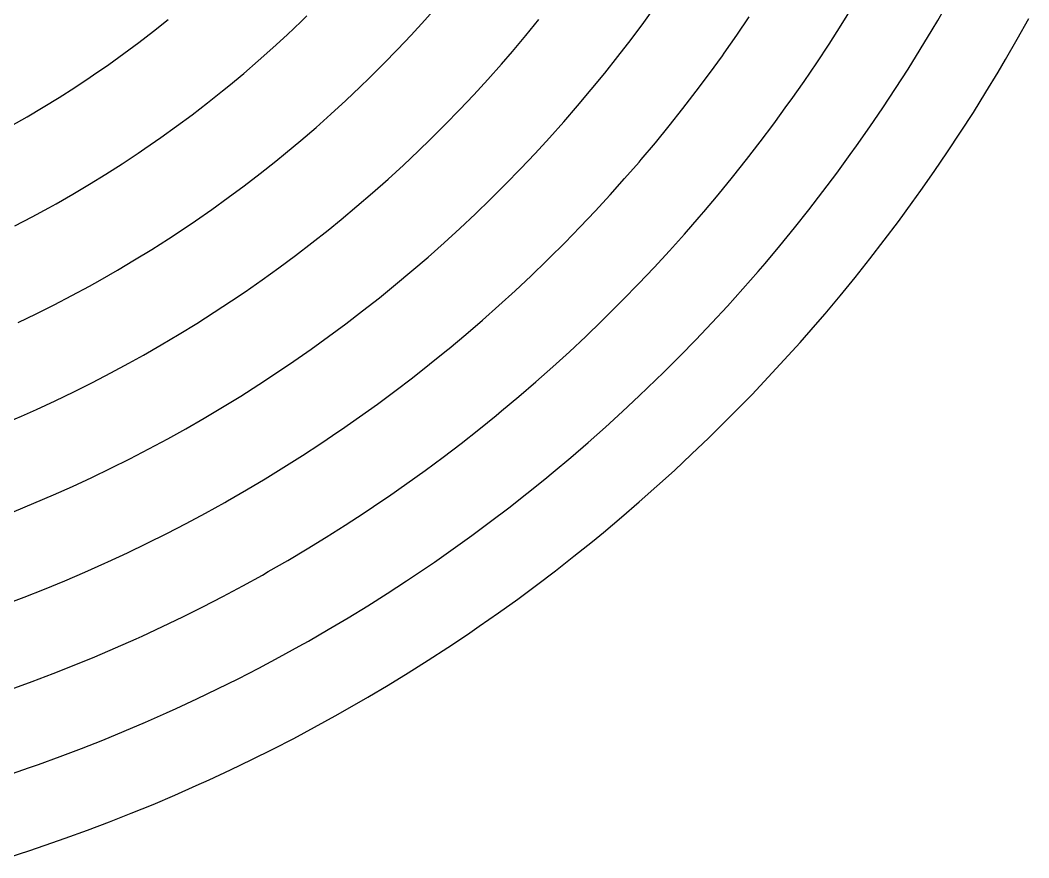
# Model space of a CAD drawing. Header units: inches. Extents: x -136 to 139, y -137 to 140.
# Drawn here: x 43.5 to 121.3, y -130.6 to -66 of the extents above; entities that cross this region are included whole.
import ezdxf

# ---------------------------------------------------------------- set-up
doc = ezdxf.new("R2010")
doc.units = ezdxf.units.IN
doc.header["$MEASUREMENT"] = 0
doc.linetypes.add('Continuous2', pattern=[0])
doc.layers.add('REV 6 Trace', color=1, linetype='Continuous')

msp = doc.modelspace()

# ---------------------------------------------------------------- linework, layer by layer
at = {"layer": 'REV 6 Trace', "color": 7, "linetype": 'Continuous2', "lineweight": -3}
for p, q in [((114.279, -65.979), (115.17, -64.439)), ((74.706, -65.963), (75.734, -64.807)), ((91.604, -66.126), (92.558, -64.81)), ((106.843, -66.333), (107.761, -64.858)), ((53.774, -66.8), (54.896, -65.906)), ((64.078, -67.086), (65.161, -66.06)), ((65.161, -66.06), (65.617, -65.617)), ((73.661, -67.103), (74.706, -65.963)), ((82.504, -67.144), (83.516, -65.908)), ((90.619, -67.445), (91.604, -66.126)), ((98.789, -67.107), (99.742, -65.708)), ((113.853, -66.699), (114.279, -65.979)), ((120.422, -67.425), (121.311, -65.837)), ((52.638, -67.676), (53.774, -66.8)), ((105.905, -67.796), (106.843, -66.333)), ((112.932, -68.222), (113.853, -66.699)), ((51.487, -68.532), (52.638, -67.676)), ((62.979, -68.095), (64.078, -67.086)), ((72.599, -68.227), (73.661, -67.103)), ((81.475, -68.365), (82.504, -67.144)), ((89.614, -68.75), (90.619, -67.445)), ((97.816, -68.492), (98.789, -67.107)), ((119.512, -69), (120.422, -67.425)), ((61.864, -69.086), (62.979, -68.095)), ((71.52, -69.334), (72.599, -68.227)), ((80.629, -69.342), (81.475, -68.365)), ((104.947, -69.245), (105.905, -67.796)), ((111.991, -69.732), (112.932, -68.222)), ((50.322, -69.369), (51.487, -68.532)), ((60.733, -70.059), (61.864, -69.086)), ((88.591, -70.04), (89.614, -68.75)), ((96.668, -70.074), (97.664, -68.705)), ((97.664, -68.705), (97.816, -68.492)), ((103.969, -70.68), (104.947, -69.245)), ((118.94, -69.966), (119.512, -69)), ((49.144, -70.185), (50.322, -69.369)), ((70.423, -70.423), (71.52, -69.334)), ((79.566, -70.535), (80.629, -69.342)), ((111.029, -71.229), (111.991, -69.732)), ((117.996, -71.522), (118.94, -69.966)), ((47.696, -71.15), (48.891, -70.357)), ((48.891, -70.357), (49.144, -70.185)), ((59.587, -71.013), (60.733, -70.059)), ((69.734, -71.092), (70.423, -70.423)), ((78.485, -71.711), (79.566, -70.535)), ((87.549, -71.314), (88.591, -70.04)), ((95.653, -71.429), (96.668, -70.074)), ((102.971, -72.101), (103.969, -70.68)), ((46.488, -71.923), (47.696, -71.15)), ((57.93, -72.339), (59.098, -71.412)), ((59.098, -71.412), (59.587, -71.013)), ((68.611, -72.153), (69.734, -71.092)), ((86.489, -72.573), (87.549, -71.314)), ((94.62, -72.769), (95.653, -71.429)), ((110.047, -72.713), (111.029, -71.229)), ((117.032, -73.065), (117.996, -71.522)), ((45.268, -72.675), (46.488, -71.923)), ((56.748, -73.248), (57.93, -72.339)), ((67.471, -73.198), (68.611, -72.153)), ((77.388, -72.872), (78.485, -71.711)), ((102.653, -72.546), (102.971, -72.101)), ((44.036, -73.407), (45.268, -72.675)), ((76.273, -74.015), (77.388, -72.872)), ((85.426, -73.797), (86.489, -72.573)), ((93.567, -74.095), (94.62, -72.769)), ((101.63, -73.95), (102.653, -72.546)), ((109.045, -74.183), (110.047, -72.713)), ((116.047, -74.596), (117.032, -73.065)), ((42.792, -74.117), (44.036, -73.407)), ((55.551, -74.138), (56.748, -73.248)), ((66.315, -74.224), (67.471, -73.198)), ((84.33, -75.025), (85.426, -73.797)), ((54.341, -75.008), (55.551, -74.138)), ((65.144, -75.232), (66.315, -74.224)), ((75.141, -75.141), (76.273, -74.015)), ((92.496, -75.405), (93.567, -74.095)), ((100.587, -75.339), (101.63, -73.95)), ((108.024, -75.639), (109.045, -74.183)), ((115.043, -76.113), (116.047, -74.596)), ((53.117, -75.858), (54.341, -75.008)), ((63.957, -76.221), (65.144, -75.232)), ((74.216, -76.037), (75.141, -75.141)), ((83.216, -76.236), (84.33, -75.025)), ((91.407, -76.699), (92.496, -75.405)), ((99.525, -76.713), (100.587, -75.339)), ((51.355, -77.032), (52.598, -76.21)), ((52.598, -76.21), (53.117, -75.858)), ((63.216, -76.824), (63.957, -76.221)), ((73.054, -77.132), (74.216, -76.037)), ((82.084, -77.431), (83.216, -76.236)), ((107.539, -76.316), (108.024, -75.639)), ((114.018, -77.616), (115.043, -76.113)), ((50.098, -77.834), (51.355, -77.032)), ((62.005, -77.784), (63.216, -76.824)), ((90.128, -78.172), (91.239, -76.896)), ((91.239, -76.896), (91.407, -76.699)), ((98.445, -78.073), (99.525, -76.713)), ((106.49, -77.752), (107.539, -76.316)), ((60.779, -78.724), (62.005, -77.784)), ((71.876, -78.21), (73.054, -77.132)), ((80.936, -78.61), (82.084, -77.431)), ((105.42, -79.174), (106.49, -77.752)), ((112.975, -79.106), (114.018, -77.616)), ((48.829, -78.616), (50.098, -77.834)), ((70.682, -79.27), (71.876, -78.21)), ((89, -79.433), (90.128, -78.172)), ((97.346, -79.417), (98.445, -78.073)), ((46.255, -80.116), (47.548, -79.376)), ((47.548, -79.376), (48.829, -78.616)), ((59.539, -79.645), (60.779, -78.724)), ((69.472, -80.311), (70.682, -79.27)), ((79.77, -79.77), (80.936, -78.61)), ((104.332, -80.582), (105.42, -79.174)), ((112.323, -80.015), (112.975, -79.106)), ((45.712, -80.419), (46.255, -80.116)), ((58.285, -80.547), (59.539, -79.645)), ((78.609, -80.895), (79.77, -79.77)), ((87.853, -80.678), (89, -79.433)), ((96.229, -80.746), (97.346, -79.417)), ((111.248, -81.482), (112.323, -80.015)), ((44.402, -81.129), (45.712, -80.419)), ((57.017, -81.429), (58.285, -80.547)), ((68.247, -81.334), (69.472, -80.311)), ((77.41, -82.022), (78.609, -80.895)), ((86.69, -81.906), (87.853, -80.678)), ((95.876, -81.158), (96.229, -80.746)), ((103.225, -81.974), (104.332, -80.582)), ((43.081, -81.819), (44.402, -81.129)), ((56.23, -81.962), (57.017, -81.429)), ((67.251, -82.142), (68.247, -81.334)), ((94.734, -82.467), (95.876, -81.158)), ((110.153, -82.935), (111.248, -81.482)), ((54.94, -82.812), (56.23, -81.962)), ((65.999, -83.132), (67.251, -82.142)), ((76.195, -83.131), (77.41, -82.022)), ((85.509, -83.117), (86.69, -81.906)), ((93.575, -83.759), (94.734, -82.467)), ((102.099, -83.351), (103.225, -81.974)), ((53.638, -83.642), (54.94, -82.812)), ((64.732, -84.102), (65.999, -83.132)), ((74.964, -84.223), (76.195, -83.131)), ((84.311, -84.311), (85.509, -83.117)), ((109.039, -84.374), (110.153, -82.935)), ((52.322, -84.451), (53.638, -83.642)), ((92.398, -85.036), (93.575, -83.759)), ((100.956, -84.712), (102.099, -83.351)), ((50.995, -85.24), (52.322, -84.451)), ((63.45, -85.054), (64.732, -84.102)), ((73.718, -85.296), (74.964, -84.223)), ((82.913, -85.664), (84.13, -84.49)), ((84.13, -84.49), (84.311, -84.311)), ((100.416, -85.341), (100.956, -84.712)), ((107.907, -85.797), (109.039, -84.374)), ((49.656, -86.007), (50.995, -85.24)), ((62.155, -85.985), (63.45, -85.054)), ((72.456, -86.35), (73.718, -85.296)), ((91.204, -86.295), (92.398, -85.036)), ((99.246, -86.68), (100.416, -85.341)), ((48.829, -86.467), (49.656, -86.007)), ((60.846, -86.897), (62.155, -85.985)), ((71.205, -87.366), (72.456, -86.35)), ((81.679, -86.821), (82.913, -85.664)), ((89.992, -87.538), (91.204, -86.295)), ((106.756, -87.205), (107.907, -85.797)), ((47.471, -87.201), (48.829, -86.467)), ((59.787, -87.613), (60.846, -86.897)), ((80.429, -87.961), (81.679, -86.821)), ((98.057, -88.002), (99.246, -86.68)), ((44.722, -88.605), (46.102, -87.914)), ((46.102, -87.914), (47.471, -87.201)), ((58.454, -88.489), (59.787, -87.613)), ((69.913, -88.384), (71.205, -87.366)), ((88.764, -88.764), (89.992, -87.538)), ((105.586, -88.598), (106.756, -87.205)), ((43.332, -89.275), (44.722, -88.605)), ((57.107, -89.345), (58.454, -88.489)), ((68.607, -89.383), (69.913, -88.384)), ((79.163, -89.083), (80.429, -87.961)), ((96.85, -89.309), (98.057, -88.002)), ((104.861, -89.443), (105.586, -88.598)), ((55.749, -90.181), (57.107, -89.345)), ((67.286, -90.362), (68.607, -89.383)), ((77.882, -90.186), (79.163, -89.083)), ((87.128, -90.345), (88.379, -89.141)), ((88.379, -89.141), (88.764, -88.764)), ((95.627, -90.599), (96.85, -89.309)), ((103.662, -90.811), (104.861, -89.443)), ((54.377, -90.996), (55.749, -90.181)), ((76.585, -91.271), (77.882, -90.186)), ((52.995, -91.79), (54.377, -90.996)), ((65.951, -91.323), (67.286, -90.362)), ((85.861, -91.531), (87.128, -90.345)), ((94.386, -91.872), (95.627, -90.599)), ((102.445, -92.163), (103.662, -90.811)), ((51.882, -92.409), (52.995, -91.79)), ((64.603, -92.263), (65.951, -91.323)), ((75.078, -92.494), (76.392, -91.43)), ((76.392, -91.43), (76.585, -91.271)), ((84.578, -92.7), (85.861, -91.531)), ((50.478, -93.165), (51.882, -92.409)), ((63.272, -93.163), (64.603, -92.263)), ((73.748, -93.539), (75.078, -92.494)), ((93.128, -93.128), (94.386, -91.872)), ((101.211, -93.498), (102.445, -92.163)), ((49.062, -93.9), (50.478, -93.165)), ((61.897, -94.064), (63.272, -93.163)), ((83.279, -93.85), (84.578, -92.7)), ((92.539, -93.705), (93.128, -93.128)), ((47.636, -94.614), (49.062, -93.9)), ((60.508, -94.945), (61.897, -94.064)), ((72.404, -94.565), (73.748, -93.539)), ((81.964, -94.982), (83.279, -93.85)), ((91.256, -94.936), (92.539, -93.705)), ((99.959, -94.817), (101.211, -93.498)), ((46.2, -95.306), (47.636, -94.614)), ((71.046, -95.572), (72.404, -94.565)), ((89.957, -96.15), (91.256, -94.936)), ((98.69, -96.119), (99.959, -94.817)), ((44.754, -95.976), (46.2, -95.306)), ((59.108, -95.805), (60.508, -94.945)), ((69.674, -96.559), (71.046, -95.572)), ((80.634, -96.096), (81.964, -94.982)), ((42.132, -97.125), (43.596, -96.494)), ((43.596, -96.494), (44.754, -95.976)), ((57.695, -96.645), (59.108, -95.805)), ((78.871, -97.526), (80.221, -96.436)), ((80.221, -96.436), (80.634, -96.096)), ((88.642, -97.346), (89.957, -96.15)), ((97.404, -97.404), (98.69, -96.119)), ((56.271, -97.464), (57.695, -96.645)), ((68.288, -97.526), (69.674, -96.559)), ((54.87, -98.242), (56.271, -97.464)), ((66.684, -98.61), (68.085, -97.665)), ((68.085, -97.665), (68.288, -97.526)), ((77.505, -98.596), (78.871, -97.526)), ((87.311, -98.524), (88.642, -97.346)), ((96.61, -98.18), (97.404, -97.404)), ((53.422, -99.02), (54.87, -98.242)), ((65.269, -99.535), (66.684, -98.61)), ((76.126, -99.648), (77.505, -98.596)), ((85.964, -99.684), (87.311, -98.524)), ((95.297, -99.438), (96.61, -98.18)), ((51.963, -99.776), (53.422, -99.02)), ((63.841, -100.44), (65.269, -99.535)), ((93.968, -100.678), (95.297, -99.438)), ((50.494, -100.511), (51.963, -99.776)), ((74.731, -100.681), (76.126, -99.648)), ((84.602, -100.825), (85.964, -99.684)), ((49.014, -101.224), (50.494, -100.511)), ((62.401, -101.324), (63.841, -100.44)), ((73.324, -101.694), (74.731, -100.681)), ((83.968, -101.346), (84.602, -100.825)), ((92.622, -101.901), (93.968, -100.678)), ((46.065, -102.567), (47.524, -101.916)), ((47.524, -101.916), (49.014, -101.224)), ((60.948, -102.187), (62.401, -101.324)), ((71.902, -102.687), (73.324, -101.694)), ((82.584, -102.461), (83.968, -101.346)), ((91.26, -103.105), (92.622, -101.901)), ((44.555, -103.215), (46.065, -102.567)), ((59.484, -103.03), (60.948, -102.187)), ((71.464, -102.987), (71.902, -102.687)), ((81.184, -103.556), (82.584, -102.461)), ((43.037, -103.841), (44.555, -103.215)), ((57.795, -103.968), (59.273, -103.149)), ((59.273, -103.149), (59.484, -103.03)), ((70.025, -103.955), (71.464, -102.987)), ((89.883, -104.291), (91.26, -103.105)), ((56.306, -104.766), (57.795, -103.968)), ((68.572, -104.902), (70.025, -103.955)), ((79.77, -104.633), (81.184, -103.556)), ((54.805, -105.542), (56.306, -104.766)), ((67.106, -105.83), (68.572, -104.902)), ((78.342, -105.69), (79.77, -104.633)), ((88.49, -105.459), (89.883, -104.291)), ((53.294, -106.297), (54.805, -105.542)), ((65.628, -106.736), (67.106, -105.83)), ((76.9, -106.728), (78.342, -105.69)), ((87.635, -106.161), (88.49, -105.459)), ((51.772, -107.031), (53.294, -106.297)), ((86.218, -107.299), (87.635, -106.161)), ((50.241, -107.742), (51.772, -107.031)), ((64.137, -107.623), (65.628, -106.736)), ((75.444, -107.746), (76.9, -106.728)), ((84.786, -108.418), (86.218, -107.299)), ((48.481, -108.527), (50.024, -107.841)), ((50.024, -107.841), (50.241, -107.742)), ((62.635, -108.488), (64.137, -107.623)), ((74.77, -108.207), (75.444, -107.746)), ((46.928, -109.192), (48.481, -108.527)), ((60.658, -109.585), (62.176, -108.747)), ((62.176, -108.747), (62.635, -108.488)), ((73.294, -109.196), (74.77, -108.207)), ((83.339, -109.518), (84.786, -108.418)), ((45.366, -109.835), (46.928, -109.192)), ((59.129, -110.402), (60.658, -109.585)), ((71.805, -110.165), (73.294, -109.196)), ((81.878, -110.599), (83.339, -109.518)), ((42.216, -111.053), (43.795, -110.455)), ((43.795, -110.455), (45.366, -109.835)), ((57.589, -111.198), (59.129, -110.402)), ((70.303, -111.114), (71.805, -110.165)), ((56.038, -111.972), (57.589, -111.198)), ((68.789, -112.043), (70.303, -111.114)), ((80.403, -111.66), (81.878, -110.599)), ((54.476, -112.725), (56.038, -111.972)), ((67.262, -112.95), (68.789, -112.043)), ((78.915, -112.702), (80.403, -111.66)), ((52.905, -113.455), (54.476, -112.725)), ((78.005, -113.324), (78.915, -112.702)), ((52.429, -113.672), (52.905, -113.455)), ((65.724, -113.837), (67.262, -112.95)), ((76.494, -114.334), (78.005, -113.324)), ((49.25, -115.054), (50.844, -114.374)), ((50.844, -114.374), (52.429, -113.672)), ((63.46, -115.093), (65.016, -114.236)), ((65.016, -114.236), (65.724, -113.837)), ((74.97, -115.324), (76.494, -114.334)), ((47.647, -115.713), (49.25, -115.054)), ((61.893, -115.928), (63.46, -115.093)), ((46.034, -116.349), (47.647, -115.713)), ((60.314, -116.742), (61.893, -115.928)), ((73.434, -116.293), (74.97, -115.324)), ((44.414, -116.962), (46.034, -116.349)), ((71.884, -117.243), (73.434, -116.293)), ((42.786, -117.553), (44.414, -116.962)), ((58.725, -117.535), (60.314, -116.742)), ((70.323, -118.171), (71.884, -117.243)), ((57.126, -118.306), (58.725, -117.535)), ((68.75, -119.078), (70.323, -118.171)), ((54.78, -119.389), (55.516, -119.055)), ((55.516, -119.055), (57.126, -118.306)), ((53.156, -120.107), (54.78, -119.389)), ((66.2, -120.491), (67.793, -119.617)), ((67.793, -119.617), (68.75, -119.078)), ((51.522, -120.802), (53.156, -120.107)), ((64.597, -121.344), (66.2, -120.491)), ((49.879, -121.476), (51.522, -120.802)), ((62.982, -122.176), (64.597, -121.344)), ((46.567, -122.755), (48.227, -122.127)), ((48.227, -122.127), (49.879, -121.476)), ((61.356, -122.987), (62.982, -122.176)), ((44.9, -123.361), (46.567, -122.755)), ((42.461, -124.201), (44.14, -123.628)), ((44.14, -123.628), (44.9, -123.361)), ((59.72, -123.775), (61.356, -122.987)), ((58.075, -124.542), (59.72, -123.775)), ((55.416, -125.725), (57.078, -124.993)), ((57.078, -124.993), (58.075, -124.542)), ((53.744, -126.435), (55.416, -125.725)), ((52.064, -127.123), (53.744, -126.435)), ((50.374, -127.788), (52.064, -127.123)), ((48.676, -128.431), (50.374, -127.788)), ((45.942, -129.413), (46.971, -129.051)), ((46.971, -129.051), (48.676, -128.431)), ((44.223, -129.997), (45.942, -129.413)), ((42.497, -130.558), (44.223, -129.997))]:
    msp.add_line(p, q, dxfattribs=at)

doc.saveas('drawing.dxf')
